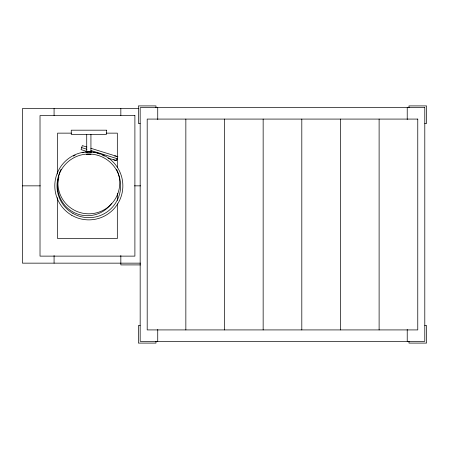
<?xml version="1.0" encoding="UTF-8"?>
<svg xmlns="http://www.w3.org/2000/svg" width="449" height="449" viewBox="0 0 449 449"><rect width="100%" height="100%" fill="white"/><g stroke="black" fill="none" stroke-linecap="round" stroke-linejoin="round"><path stroke-width="0.67" d="M86.545 152.116L88.829 151.813L91.113 152.116M86.96 154.276L90.698 154.276M138.522 108.54L22.45 108.54L22.45 263.153L140.565 263.153M140.167 123.475L138.41 123.475L138.41 105.908L155.977 105.908L155.977 107.665M424.793 123.475L426.55 123.475L426.55 105.908L408.983 105.908L408.983 107.665M71.481 133.14L57.59 133.14L57.59 174.055M106.211 133.14L117.324 133.14L117.324 156.701M86.545 151.813L91.113 151.813M86.623 154.276L91.035 154.276M22.45 185.847L40.326 185.847M134.442 185.847L140.565 185.847M140.565 264.91L120.837 264.91L120.837 255.492M140.167 325.525L138.41 325.525L138.41 343.092L155.977 343.092L155.977 341.335M424.793 325.525L426.55 325.525L426.55 343.092L408.983 343.092L408.983 341.335M86.91 147.048L82.302 145.611L81.045 149.635L86.971 151.487M90.861 148.282L117.857 156.701L116.6 160.725L108.041 158.059M81.673 147.626L86.938 149.264M90.889 150.499L117.228 158.716M407.226 107.665L407.226 119.557M407.226 329.443L407.226 341.335M379.113 119.08L379.113 329.92M340.46 119.08L340.46 329.92M301.807 119.08L301.807 329.92M263.153 119.08L263.153 329.92M224.5 119.08L224.5 329.92M185.847 119.08L185.847 329.92M157.734 107.665L157.734 119.557M157.734 329.443L157.734 341.335M120.837 108.54L120.837 115.505M117.324 167.803L117.324 158.087A2.11 2.11 0 0 1 116.706 159.58M117.324 193.474L117.324 200.411M117.324 203.88L117.324 238.554L57.59 238.554L57.59 197.639M90.934 134.403L90.934 151.975L86.719 151.975L86.719 134.403M57.59 180.296L57.59 191.397M54.076 108.54L54.076 115.505M54.076 255.492L54.076 263.153M116.555 169.211A30.925 30.925 0 0 1 88.829 213.819A30.925 30.925 0 0 1 61.098 169.211M73.367 156.117A30.925 30.925 0 0 1 75.146 155.163M82.128 152.705A30.925 30.925 0 0 1 84.12 152.334M85.467 152.155A30.925 30.925 0 0 1 86.814 152.037M90.844 152.037A30.925 30.925 0 0 1 92.191 152.155M93.538 152.334A30.925 30.925 0 0 1 95.53 152.705M96.832 153.025A30.925 30.925 0 0 1 100.032 154.074M102.512 155.163A30.925 30.925 0 0 1 104.291 156.117M115.763 160.125A2.11 2.11 0 0 1 113.726 159.58M114.669 156.05A2.11 2.11 0 0 1 116.706 156.594M111.548 203.504A29.87 29.87 0 0 1 58.971 176.872M424.793 107.665L140.167 107.665L140.167 341.335L424.793 341.335L424.793 107.665M134.896 115.567L40.017 115.567L40.017 256.126L134.896 256.126L134.896 115.567M417.766 119.08L147.193 119.08L147.193 329.92L417.766 329.92L417.766 119.08M106.396 130.188L71.256 130.188L71.256 134.403L106.396 134.403L106.396 130.188M71.812 215.318A34.034 34.034 0 0 0 122.858 185.847A34.034 34.034 0 0 0 71.812 156.375A34.034 34.034 0 0 0 71.812 215.318M72.918 213.404A31.817 31.817 0 0 0 120.646 185.847A31.817 31.817 0 0 0 72.918 158.289A31.817 31.817 0 0 0 72.918 213.404"/></g></svg>
